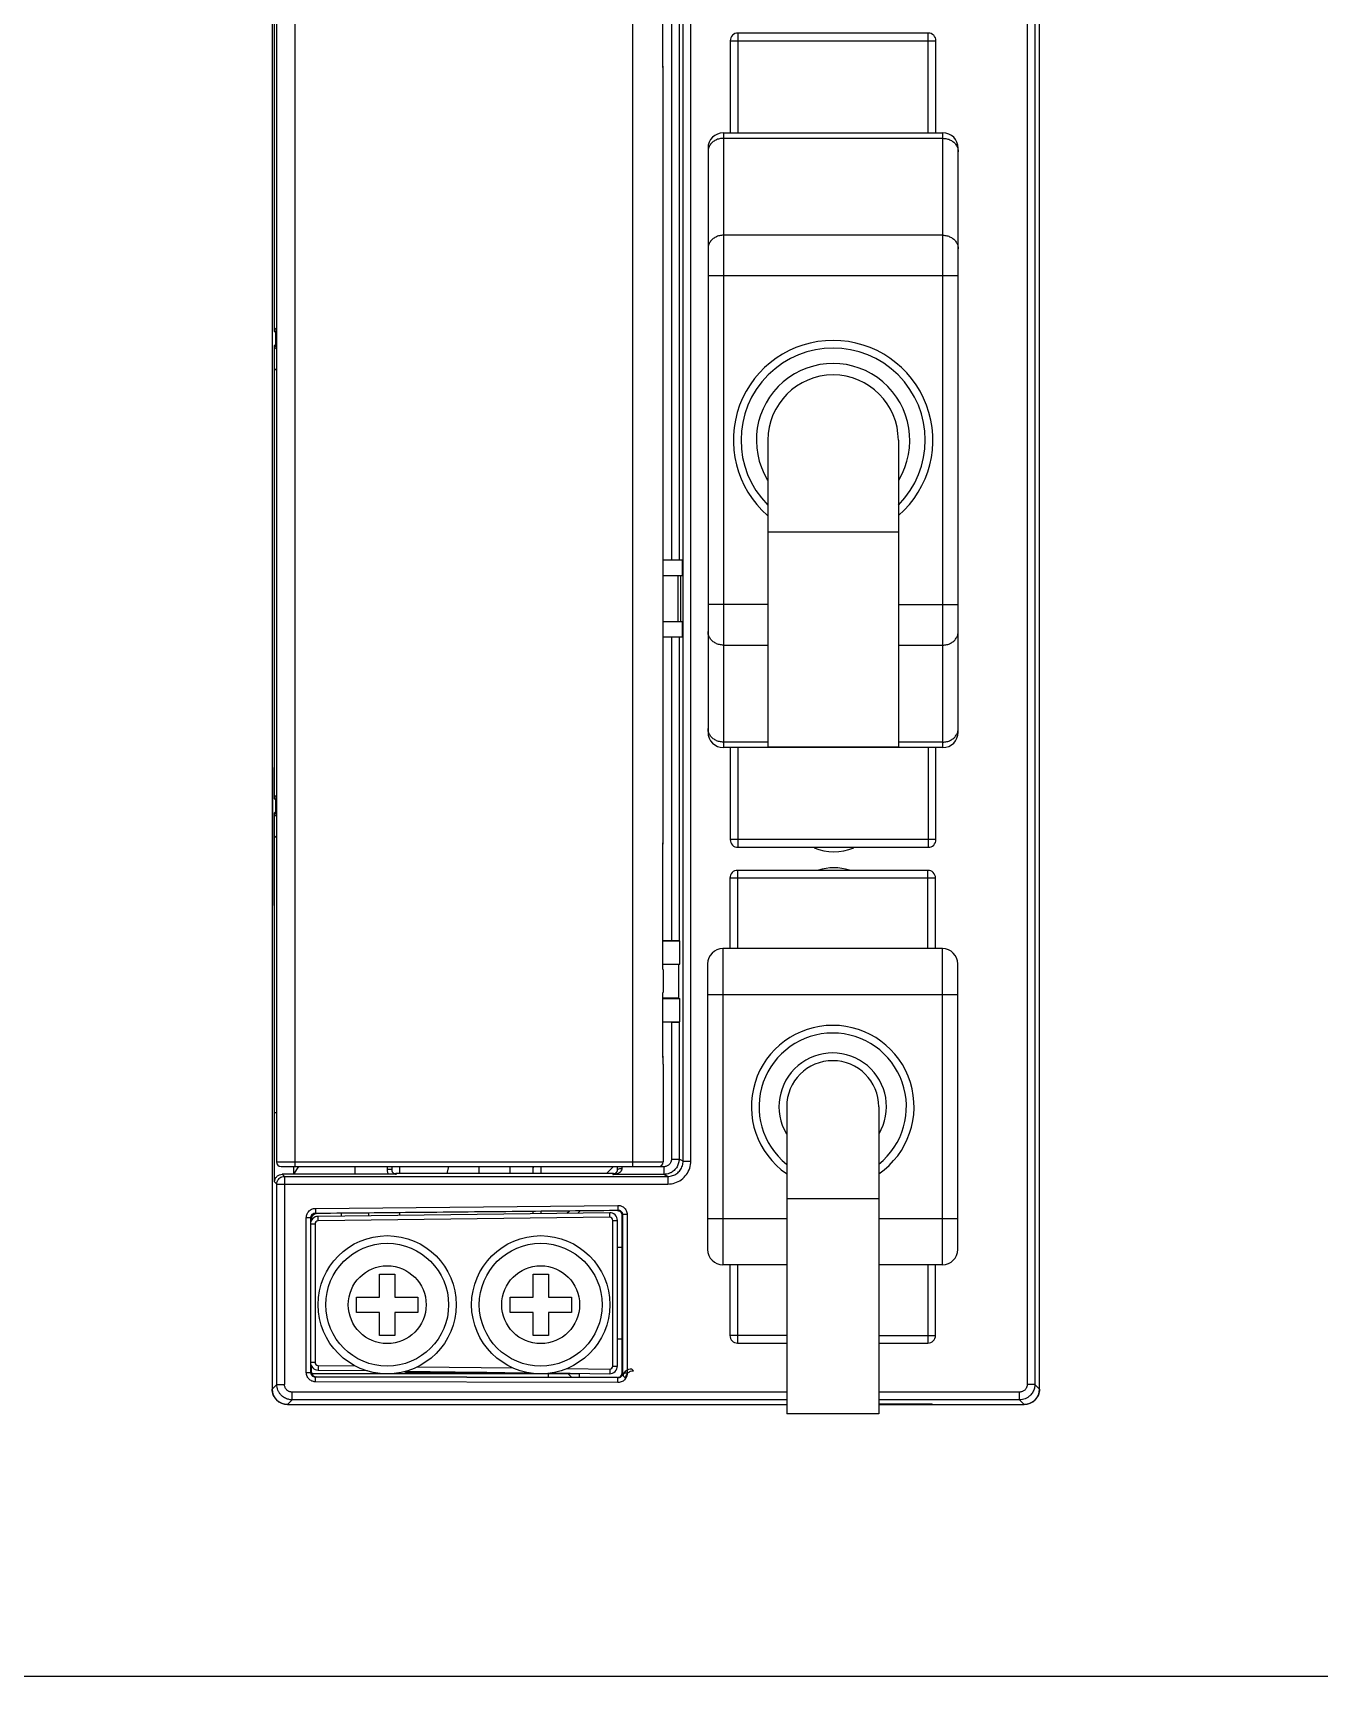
# Model space of a CAD drawing. Header units: millimetres. Extents: x 336 to 12810, y -1577 to 4105.
# Drawn here: x 8612.9 to 8696.7, y 1625.5 to 1732.6 of the extents above; entities that cross this region are included whole.
import ezdxf

# ---------------------------------------------------------------- set-up
doc = ezdxf.new("R2010")
doc.units = ezdxf.units.MM

msp = doc.modelspace()

# ---------------------------------------------------------------- linework, layer by layer
at = {"color": 7, "linetype": 'Continuous'}
for p, q in [((8628.462, 1803.135), (8628.462, 1644.24)), ((8678.462, 1644.24), (8678.462, 1803.135)), ((8677.657, 1770), (8677.657, 1644.546)), ((8678.157, 1769.517), (8678.157, 1644.546)), ((8629.947, 1751.74), (8629.947, 1658.74)), ((8651.947, 1751.74), (8651.947, 1658.74)), ((8628.747, 1751.44), (8628.747, 1659.04)), ((8655.242, 1659.1), (8655.242, 1751.381)), ((8655.742, 1659.1), (8655.742, 1751.381)), ((8628.627, 1713.142), (8628.627, 1746.905)), ((8653.916, 1730.52), (8653.916, 1738.59)), ((8653.921, 1730.532), (8653.921, 1738.59)), ((8654.48, 1736.733), (8654.48, 1698.24)), ((8654.979, 1736.741), (8654.979, 1698.24)), ((8658.812, 1732.59), (8658.812, 1726.09)), ((8671.212, 1732.59), (8658.812, 1732.59)), ((8671.212, 1726.09), (8671.212, 1732.59)), ((8658.312, 1732.09), (8671.712, 1732.09)), ((8658.312, 1732.09), (8658.312, 1726.09)), ((8671.712, 1726.09), (8671.712, 1732.09)), ((8653.916, 1730.52), (8653.921, 1730.532)), ((8653.947, 1680.26), (8653.947, 1729.92)), ((8657.862, 1726.09), (8657.862, 1686.04)), ((8657.862, 1726.09), (8672.162, 1726.09)), ((8672.162, 1686.04), (8672.162, 1726.09)), ((8656.862, 1725.09), (8656.862, 1687.04)), ((8657.862, 1725.733), (8672.162, 1725.733)), ((8673.162, 1687.04), (8673.162, 1725.09)), ((8672.162, 1719.415), (8657.862, 1719.415)), ((8673.162, 1716.772), (8656.862, 1716.772)), ((8628.627, 1713.142), (8628.69, 1713.079)), ((8628.69, 1713.079), (8628.69, 1712.302)), ((8628.69, 1712.302), (8628.628, 1712.24)), ((8628.628, 1710.606), (8628.628, 1712.24)), ((8628.747, 1710.725), (8628.627, 1710.605)), ((8628.627, 1682.692), (8628.627, 1710.605)), ((8660.762, 1706.065), (8660.762, 1686.065)), ((8669.262, 1706.065), (8669.262, 1686.065)), ((8669.262, 1700.065), (8660.762, 1700.065)), ((8655.172, 1698.24), (8653.947, 1698.24)), ((8655.172, 1698.24), (8655.172, 1697.24)), ((8653.947, 1697.24), (8655.172, 1697.24)), ((8654.902, 1697.24), (8654.902, 1694.24)), ((8655.102, 1694.24), (8655.102, 1697.24)), ((8660.762, 1695.359), (8656.862, 1695.359)), ((8669.262, 1695.359), (8673.162, 1695.359)), ((8655.172, 1694.24), (8653.947, 1694.24)), ((8655.172, 1694.24), (8655.172, 1693.24)), ((8655.172, 1693.24), (8653.947, 1693.24)), ((8654.48, 1693.24), (8654.48, 1673.453)), ((8654.979, 1693.24), (8654.979, 1673.445)), ((8657.862, 1692.716), (8660.762, 1692.716)), ((8669.262, 1692.716), (8672.162, 1692.716)), ((8660.762, 1686.398), (8657.862, 1686.398)), ((8672.162, 1686.398), (8669.262, 1686.398)), ((8672.162, 1686.04), (8657.862, 1686.04)), ((8658.312, 1686.04), (8658.312, 1680.04)), ((8658.812, 1686.04), (8658.812, 1679.54)), ((8669.262, 1686.065), (8660.762, 1686.065)), ((8671.212, 1686.04), (8671.212, 1679.54)), ((8671.712, 1680.04), (8671.712, 1686.04)), ((8628.462, 1684.74), (8628.501, 1684.74)), ((8628.501, 1675.74), (8628.501, 1684.74)), ((8628.627, 1682.692), (8628.69, 1682.629)), ((8628.69, 1682.629), (8628.69, 1681.852)), ((8628.69, 1681.852), (8628.628, 1681.79)), ((8628.628, 1680.156), (8628.628, 1681.79)), ((8628.747, 1680.275), (8628.627, 1680.155)), ((8628.627, 1662.24), (8628.627, 1680.155)), ((8671.712, 1680.04), (8658.312, 1680.04)), ((8653.916, 1671.59), (8653.916, 1679.661)), ((8653.921, 1679.648), (8653.916, 1679.661)), ((8653.921, 1671.59), (8653.921, 1679.649)), ((8658.812, 1679.54), (8671.212, 1679.54)), ((8658.787, 1678.04), (8658.787, 1672.94)), ((8671.187, 1678.04), (8658.787, 1678.04)), ((8671.187, 1672.94), (8671.187, 1678.04)), ((8658.287, 1677.54), (8658.287, 1672.94)), ((8671.687, 1677.54), (8658.287, 1677.54)), ((8671.687, 1672.94), (8671.687, 1677.54)), ((8628.462, 1675.74), (8628.501, 1675.74)), ((8654.48, 1673.453), (8653.921, 1673.453)), ((8655.018, 1673.425), (8653.921, 1673.425)), ((8654.979, 1673.445), (8655.018, 1673.425)), ((8655.018, 1671.931), (8655.018, 1673.425)), ((8657.837, 1672.94), (8657.837, 1652.34)), ((8672.137, 1672.94), (8657.837, 1672.94)), ((8672.137, 1652.34), (8672.137, 1672.94)), ((8653.916, 1671.59), (8653.947, 1671.59)), ((8653.921, 1671.931), (8655.018, 1671.931)), ((8654.962, 1671.903), (8653.921, 1671.903)), ((8653.947, 1671.59), (8653.947, 1670.09)), ((8654.962, 1671.903), (8655.018, 1671.931)), ((8654.962, 1669.703), (8654.962, 1671.903)), ((8656.837, 1671.94), (8656.837, 1653.34)), ((8673.137, 1653.34), (8673.137, 1671.94)), ((8653.916, 1666.02), (8653.916, 1670.09)), ((8653.916, 1670.09), (8653.947, 1670.09)), ((8653.921, 1666.032), (8653.921, 1670.09)), ((8654.962, 1669.703), (8653.921, 1669.703)), ((8655.018, 1669.675), (8653.921, 1669.675)), ((8654.962, 1669.703), (8655.018, 1669.675)), ((8655.018, 1668.181), (8655.018, 1669.675)), ((8673.137, 1669.94), (8656.837, 1669.94)), ((8653.921, 1668.181), (8655.018, 1668.181)), ((8654.48, 1668.153), (8653.921, 1668.153)), ((8654.48, 1668.153), (8654.48, 1659.232)), ((8654.979, 1668.161), (8655.018, 1668.181)), ((8654.979, 1668.161), (8654.979, 1659.232)), ((8653.916, 1666.02), (8653.921, 1666.032)), ((8653.947, 1665.42), (8653.947, 1659.04)), ((8628.747, 1662.24), (8628.627, 1662.24)), ((8628.628, 1657.741), (8628.628, 1662.24)), ((8661.987, 1662.64), (8661.987, 1642.64)), ((8667.987, 1662.64), (8667.987, 1642.64)), ((8628.747, 1659.04), (8653.947, 1659.04)), ((8629.047, 1658.74), (8653.647, 1658.74)), ((8629.862, 1658.74), (8629.862, 1658.24)), ((8630.175, 1658.74), (8629.862, 1658.24)), ((8633.862, 1658.74), (8633.862, 1658.24)), ((8635.957, 1658.74), (8635.957, 1658.546)), ((8636.257, 1658.546), (8635.957, 1658.546)), ((8636.257, 1658.74), (8636.257, 1658.546)), ((8636.762, 1658.74), (8636.762, 1658.279)), ((8639.875, 1658.279), (8639.982, 1658.74)), ((8641.962, 1658.279), (8641.962, 1658.74)), ((8643.962, 1658.279), (8643.962, 1658.74)), ((8645.462, 1658.279), (8645.462, 1658.74)), ((8645.962, 1658.74), (8645.962, 1658.279)), ((8650.251, 1658.279), (8650.712, 1658.74)), ((8653.98, 1658.732), (8653.647, 1658.732)), ((8653.98, 1658.732), (8653.98, 1658.232)), ((8654.48, 1659.232), (8654.979, 1659.232)), ((8655.242, 1659.1), (8654.979, 1659.232)), ((8655.242, 1659.1), (8655.742, 1659.1)), ((8628.628, 1657.741), (8628.768, 1657.601)), ((8628.768, 1644.546), (8628.768, 1657.601)), ((8628.768, 1657.601), (8654.242, 1657.601)), ((8629.128, 1658.24), (8629.268, 1658.101)), ((8636.041, 1658.24), (8629.128, 1658.24)), ((8629.268, 1658.101), (8629.268, 1644.546)), ((8629.268, 1658.101), (8654.242, 1658.101)), ((8636.557, 1658.246), (8636.524, 1658.279)), ((8650.701, 1658.279), (8636.524, 1658.279)), ((8650.654, 1658.232), (8650.701, 1658.279)), ((8653.98, 1658.232), (8650.654, 1658.232)), ((8654.242, 1658.101), (8653.98, 1658.232)), ((8654.242, 1658.101), (8654.242, 1657.601)), ((8667.987, 1656.64), (8661.987, 1656.64)), ((8630.691, 1645.318), (8630.691, 1655.415)), ((8630.691, 1655.415), (8630.991, 1655.415)), ((8630.991, 1655.14), (8630.991, 1655.415)), ((8631.024, 1655.223), (8631.024, 1655.382)), ((8631.049, 1655.261), (8631.05, 1655.384)), ((8631.285, 1656.015), (8650.99, 1656.209)), ((8631.285, 1656.015), (8631.288, 1655.715)), ((8631.288, 1655.715), (8650.993, 1655.909)), ((8650.456, 1655.734), (8631.456, 1655.497)), ((8631.46, 1655.197), (8631.456, 1655.497)), ((8650.46, 1655.434), (8631.46, 1655.197)), ((8632.962, 1655.698), (8632.962, 1655.515)), ((8634.762, 1655.538), (8634.762, 1655.715)), ((8636.762, 1655.735), (8636.762, 1655.563)), ((8645.462, 1655.672), (8645.462, 1655.819)), ((8645.962, 1655.824), (8645.962, 1655.678)), ((8647.671, 1655.699), (8647.814, 1655.842)), ((8648.387, 1655.708), (8648.528, 1655.849)), ((8650.46, 1655.434), (8650.456, 1655.734)), ((8650.662, 1645.747), (8650.662, 1655.234)), ((8650.662, 1655.234), (8650.962, 1655.234)), ((8650.962, 1645.747), (8650.962, 1655.234)), ((8650.99, 1656.209), (8650.993, 1655.909)), ((8651.262, 1655.576), (8651.296, 1655.609)), ((8651.262, 1645.29), (8651.262, 1655.565)), ((8651.296, 1655.609), (8651.296, 1645.27)), ((8651.596, 1655.609), (8651.296, 1655.609)), ((8651.596, 1655.609), (8651.596, 1645.27)), ((8661.987, 1655.34), (8656.837, 1655.34)), ((8673.137, 1655.34), (8667.987, 1655.34)), ((8630.962, 1654.997), (8630.962, 1645.984)), ((8631.262, 1654.997), (8630.962, 1654.997)), ((8631.262, 1654.997), (8631.262, 1645.984)), ((8650.962, 1653.49), (8651.262, 1653.49)), ((8661.987, 1652.34), (8657.837, 1652.34)), ((8658.287, 1652.34), (8658.287, 1647.74)), ((8658.787, 1652.34), (8658.787, 1647.24)), ((8672.137, 1652.34), (8667.987, 1652.34)), ((8671.187, 1652.34), (8671.187, 1647.24)), ((8671.687, 1647.74), (8671.687, 1652.34)), ((8635.462, 1650.24), (8635.462, 1651.74)), ((8635.462, 1651.74), (8636.462, 1651.74)), ((8636.462, 1651.74), (8636.462, 1650.24)), ((8645.462, 1650.24), (8645.462, 1651.74)), ((8645.462, 1651.74), (8646.462, 1651.74)), ((8646.462, 1651.74), (8646.462, 1650.24)), ((8633.962, 1649.24), (8633.962, 1650.24)), ((8633.962, 1650.24), (8635.462, 1650.24)), ((8636.462, 1650.24), (8637.962, 1650.24)), ((8637.962, 1650.24), (8637.962, 1649.24)), ((8643.962, 1649.24), (8643.962, 1650.24)), ((8643.962, 1650.24), (8645.462, 1650.24)), ((8646.462, 1650.24), (8647.962, 1650.24)), ((8647.962, 1650.24), (8647.962, 1649.24)), ((8635.462, 1649.24), (8633.962, 1649.24)), ((8635.462, 1647.74), (8635.462, 1649.24)), ((8636.462, 1649.24), (8636.462, 1647.74)), ((8637.962, 1649.24), (8636.462, 1649.24)), ((8645.462, 1649.24), (8643.962, 1649.24)), ((8645.462, 1647.74), (8645.462, 1649.24)), ((8646.462, 1649.24), (8646.462, 1647.74)), ((8647.962, 1649.24), (8646.462, 1649.24)), ((8636.462, 1647.74), (8635.462, 1647.74)), ((8646.462, 1647.74), (8645.462, 1647.74)), ((8661.987, 1647.74), (8658.287, 1647.74)), ((8667.987, 1647.74), (8671.687, 1647.74)), ((8651.262, 1647.49), (8650.962, 1647.49)), ((8658.787, 1647.24), (8661.987, 1647.24)), ((8667.987, 1647.24), (8671.187, 1647.24)), ((8631.262, 1645.984), (8630.962, 1645.984)), ((8630.991, 1645.318), (8630.991, 1645.841)), ((8631.024, 1645.351), (8631.024, 1645.758)), ((8631.025, 1645.351), (8631.026, 1645.755)), ((8631.46, 1645.784), (8631.456, 1645.484)), ((8631.46, 1645.784), (8633.898, 1645.754)), ((8637.922, 1645.703), (8644.165, 1645.625)), ((8647.669, 1645.582), (8650.46, 1645.547)), ((8650.46, 1645.547), (8650.456, 1645.247)), ((8650.662, 1645.747), (8650.962, 1645.747)), ((8652, 1645.44), (8651.867, 1645.573)), ((8628.768, 1644.546), (8628.462, 1644.24)), ((8628.768, 1644.546), (8629.268, 1644.546)), ((8630.691, 1645.318), (8630.991, 1645.318)), ((8648.462, 1645.24), (8631.054, 1645.24)), ((8631.289, 1644.718), (8631.29, 1645.018)), ((8650.994, 1644.67), (8631.289, 1644.718)), ((8631.323, 1645.051), (8631.29, 1645.018)), ((8650.995, 1644.97), (8631.29, 1645.018)), ((8650.962, 1644.997), (8631.323, 1645.051)), ((8631.456, 1645.484), (8634.667, 1645.444)), ((8637.157, 1645.413), (8645.235, 1645.312)), ((8637.262, 1645.412), (8637.262, 1645.34)), ((8637.262, 1645.34), (8642.462, 1645.34)), ((8638.084, 1645.24), (8638.194, 1645.34)), ((8641.431, 1645.36), (8641.431, 1645.24)), ((8641.462, 1645.359), (8641.462, 1645.24)), ((8644.875, 1645.317), (8644.903, 1645.286)), ((8646.462, 1645.009), (8646.462, 1645.24)), ((8646.579, 1645.295), (8650.456, 1645.247)), ((8647.998, 1645.005), (8647.762, 1645.24)), ((8648.17, 1645.24), (8648.17, 1645.275)), ((8648.462, 1645.272), (8648.462, 1645.004)), ((8650.995, 1644.97), (8650.962, 1645.003)), ((8650.994, 1644.67), (8650.995, 1644.97)), ((8651.296, 1645.27), (8651.262, 1645.303)), ((8651.596, 1645.27), (8651.296, 1645.27)), ((8651.358, 1645.082), (8651.5, 1644.941)), ((8678.157, 1644.546), (8677.657, 1644.546)), ((8678.157, 1644.546), (8678.462, 1644.24)), ((8629.768, 1643.546), (8629.462, 1643.24)), ((8661.987, 1644.046), (8629.768, 1644.046)), ((8629.768, 1643.546), (8629.768, 1644.046)), ((8661.987, 1643.546), (8629.768, 1643.546)), ((8677.157, 1644.046), (8667.987, 1644.046)), ((8677.157, 1643.546), (8667.987, 1643.546)), ((8677.157, 1643.546), (8677.157, 1644.046)), ((8677.157, 1643.546), (8677.463, 1643.24)), ((8629.462, 1643.24), (8661.987, 1643.24)), ((8667.987, 1642.64), (8661.987, 1642.64)), ((8667.987, 1643.279), (8671.462, 1643.279)), ((8667.987, 1643.24), (8677.462, 1643.24)), ((8671.462, 1643.24), (8671.462, 1643.279))]:
    msp.add_line(p, q, dxfattribs=at)
msp.add_line((8249.374, 1625.542), (8789.374, 1625.542))
for centre, radius in [((8635.962, 1649.74), 4.5), ((8645.962, 1649.74), 4.5), ((8635.962, 1649.74), 4), ((8645.962, 1649.74), 4), ((8635.962, 1649.74), 2.537), ((8645.962, 1649.74), 2.537)]:
    msp.add_circle(centre, radius, dxfattribs=at)
for centre, radius, start, end in [((8658.812, 1732.09), 0.5, 90, 180), ((8671.212, 1732.09), 0.5, 0, 90), ((8657.862, 1725.09), 1, 90, 180), ((8672.162, 1725.09), 1, 0, 90), ((8665.012, 1706.065), 6.5, 311.03496, 228.96504), ((8665.012, 1706.065), 6, 315.2713, 224.72879), ((8665.012, 1706.065), 5, 328.70037, 211.29963), ((8665.012, 1706.065), 4.25, 0, 180), ((8657.862, 1687.04), 1, 180, 270), ((8672.162, 1687.04), 1, 270, 0), ((8658.812, 1680.04), 0.5, 180, 270), ((8671.212, 1680.04), 0.5, 270, 0), ((8665.062, 1682.565), 3.317, 247.10304, 292.90247), ((8658.787, 1677.54), 0.5, 90, 180), ((8665.062, 1674.89), 3.317, 72.26015, 107.76051), ((8671.187, 1677.54), 0.5, 0, 90), ((8657.837, 1671.94), 1, 90, 180), ((8672.137, 1671.94), 1, 0, 90), ((8664.987, 1662.64), 5.3, 304.6163, 235.37235), ((8664.987, 1662.64), 4.8, 308.77013, 231.25459), ((8664.987, 1662.64), 3.5, 329.56273, 210.43727), ((8664.987, 1662.64), 3, 0, 180), ((8629.047, 1659.04), 0.3, 180, 270), ((8653.647, 1659.04), 0.3, 270, 0), ((8631.462, 1654.997), 0.5, 90.71616, 180), ((8631.462, 1654.997), 0.2, 90.71616, 180), ((8650.462, 1655.234), 0.5, 0, 90.71616), ((8650.462, 1655.234), 0.2, 0, 90.71616), ((8657.837, 1653.34), 1, 180, 270), ((8672.137, 1653.34), 1, 270, 0), ((8658.787, 1647.74), 0.5, 180, 270), ((8671.187, 1647.74), 0.5, 270, 0), ((8631.462, 1645.984), 0.5, 180, 269.28384), ((8631.462, 1645.984), 0.2, 180, 269.28384), ((8650.462, 1645.747), 0.5, 269.28384, 0), ((8650.462, 1645.747), 0.2, 269.28384, 0), ((8637.262, 1645.84), 0.5, 246.36286, 270), ((8629.462, 1644.24), 1, 180, 270), ((8677.462, 1644.24), 1, 270, 0)]:
    msp.add_arc(centre, radius, start, end, dxfattribs=at)
for points, start_tangent, end_tangent in [([(8653.947, 1729.92), (8653.939, 1730.232), (8653.916, 1730.52)], (-0.0000029, 1), (-0.1048733, 0.9944856)), ([(8653.922, 1730.52), (8653.921, 1730.534)], (-0.0854524, 0.9963423), (-0.0874217, 0.9961714)), ([(8653.947, 1729.919), (8653.946, 1730.081), (8653.932, 1730.382), (8653.922, 1730.52)], (0.0000387, 1), (-0.0854524, 0.9963423)), ([(8656.897, 1725.08), (8656.862, 1724.852)], (-0.2906709, -0.9568231), (0, -1)), ([(8657.862, 1725.733), (8657.604, 1725.703), (8657.362, 1725.615), (8657.155, 1725.475), (8656.996, 1725.293), (8656.897, 1725.08)], (-1, 0), (-0.2906709, -0.9568231)), ([(8672.162, 1725.733), (8672.421, 1725.703), (8672.662, 1725.615), (8672.87, 1725.475), (8673.029, 1725.293), (8673.128, 1725.08)], (1, 0), (0.2906708, -0.9568231)), ([(8673.128, 1725.08), (8673.162, 1724.852)], (0.2906708, -0.9568231), (0, -1)), ([(8657.862, 1719.415), (8657.604, 1719.385), (8657.362, 1719.297), (8657.155, 1719.157), (8656.996, 1718.974), (8656.897, 1718.762), (8656.862, 1718.534)], (-1, 0), (0, -1)), ([(8672.162, 1719.415), (8672.421, 1719.385), (8672.662, 1719.297), (8672.87, 1719.157), (8673.029, 1718.974), (8673.128, 1718.762), (8673.162, 1718.534)], (1, 0), (0, -1)), ([(8628.627, 1713.142), (8628.667, 1713.292), (8628.743, 1713.379)], (0, 1), (0.7901736, 0.612883)), ([(8628.743, 1713.25), (8628.73, 1713.229), (8628.69, 1713.079)], (-0.5690217, -0.8223225), (-0.0003046, -1)), ([(8628.69, 1713.079), (8628.735, 1713.078), (8628.747, 1713.079)], (0.9282475, -0.3719631), (0.9996401, 0.0268277)), ([(8628.742, 1712.005), (8628.668, 1712.09), (8628.628, 1712.24)], (-0.7849729, 0.6195301), (0, 1)), ([(8628.748, 1712.302), (8628.714, 1712.303), (8628.69, 1712.302)], (-0.9991369, -0.0415377), (-0.9292574, -0.369433)), ([(8628.743, 1712.131), (8628.73, 1712.152), (8628.69, 1712.302)], (-0.5690216, 0.8223226), (-0.0003046, 1)), ([(8657.862, 1692.716), (8657.604, 1692.746), (8657.362, 1692.834), (8657.155, 1692.974), (8656.996, 1693.157), (8656.897, 1693.369), (8656.862, 1693.597)], (-1, 0), (0, 1)), ([(8672.162, 1692.716), (8672.421, 1692.746), (8672.662, 1692.834), (8672.87, 1692.974), (8673.029, 1693.157), (8673.128, 1693.369), (8673.162, 1693.597)], (1, 0), (0, 1)), ([(8657.862, 1686.398), (8657.604, 1686.428), (8657.362, 1686.516), (8657.155, 1686.656), (8656.996, 1686.838), (8656.897, 1687.051), (8656.862, 1687.279)], (-1, 0), (0, 1)), ([(8673.128, 1687.051), (8673.162, 1687.279)], (0.2906709, 0.9568231), (0, 1)), ([(8672.162, 1686.398), (8672.421, 1686.428), (8672.662, 1686.516), (8672.87, 1686.656), (8673.029, 1686.838), (8673.128, 1687.051)], (1, 0), (0.2906709, 0.9568231)), ([(8628.627, 1682.692), (8628.667, 1682.842), (8628.743, 1682.929)], (0, 1), (0.7901736, 0.612883)), ([(8628.743, 1682.8), (8628.73, 1682.779), (8628.69, 1682.629)], (-0.5690217, -0.8223225), (-0.0003046, -1)), ([(8628.69, 1682.629), (8628.735, 1682.628), (8628.747, 1682.629)], (0.9282475, -0.3719631), (0.9996401, 0.0268277)), ([(8628.742, 1681.555), (8628.668, 1681.64), (8628.628, 1681.79)], (-0.7849729, 0.6195301), (0, 1)), ([(8628.748, 1681.852), (8628.714, 1681.853), (8628.69, 1681.852)], (-0.9991369, -0.0415377), (-0.9292574, -0.369433)), ([(8628.743, 1681.681), (8628.73, 1681.702), (8628.69, 1681.852)], (-0.5690216, 0.8223226), (-0.0003046, 1)), ([(8653.916, 1679.661), (8653.939, 1679.953), (8653.947, 1680.26)], (0.1048684, 0.9944861), (0.0001261, 1)), ([(8653.922, 1679.661), (8653.932, 1679.787), (8653.945, 1680.088), (8653.947, 1680.26)], (0.085413, 0.9963456), (0.000108, 1)), ([(8653.921, 1679.647), (8653.922, 1679.661)], (0.0873967, 0.9961736), (0.085413, 0.9963456)), ([(8654.979, 1673.445), (8654.936, 1673.448), (8654.827, 1673.451), (8654.667, 1673.452), (8654.48, 1673.453)], (-0.8944817, 0.4471046), (-1, 0)), ([(8654.48, 1668.153), (8654.667, 1668.154), (8654.827, 1668.155), (8654.936, 1668.158), (8654.979, 1668.161)], (1, 0), (0.8944817, 0.4471046)), ([(8653.947, 1665.42), (8653.939, 1665.732), (8653.916, 1666.02)], (-0.0000029, 1), (-0.1048733, 0.9944856)), ([(8653.922, 1666.02), (8653.921, 1666.034)], (-0.0854524, 0.9963423), (-0.0874217, 0.9961714)), ([(8653.947, 1665.419), (8653.946, 1665.581), (8653.932, 1665.882), (8653.922, 1666.02)], (0.0000387, 1), (-0.0854524, 0.9963423)), ([(8635.957, 1658.546), (8635.961, 1658.477), (8635.975, 1658.403), (8636, 1658.323)], (0.0000101, -1), (0.371418, -0.9284658)), ([(8636.257, 1658.546), (8636.259, 1658.509), (8636.267, 1658.47), (8636.282, 1658.427)], (0.0003111, -1), (0.3949433, -0.9187055)), ([(8636.282, 1658.427), (8636.305, 1658.384), (8636.338, 1658.341), (8636.345, 1658.334)], (0.3949433, -0.9187055), (0.706504, -0.707709)), ([(8636.312, 1658.367), (8636.374, 1658.319)], (0.7071068, -0.7071068), (0.867064, -0.4981968)), ([(8645.462, 1658.49), (8645.503, 1658.688)], (0, 1), (0.3935544, 0.9193013)), ([(8650.654, 1658.232), (8650.758, 1658.239), (8650.85, 1658.254), (8650.931, 1658.276), (8651.001, 1658.302), (8651.062, 1658.333), (8651.115, 1658.366), (8651.159, 1658.401), (8651.194, 1658.437)], (0.9999233, 0.0123824), (0.6543562, 0.7561865)), ([(8650.875, 1658.329), (8650.889, 1658.344), (8650.911, 1658.372), (8650.93, 1658.402)], (0.7066914, 0.7075219), (0.4797745, 0.8773918)), ([(8650.93, 1658.402), (8650.944, 1658.432), (8650.956, 1658.465), (8650.964, 1658.502)], (0.4797745, 0.8773918), (0.152666, 0.9882778)), ([(8650.964, 1658.502), (8650.967, 1658.546)], (0.152666, 0.9882778), (0.0086662, 0.9999624)), ([(8650.967, 1658.546), (8651.006, 1658.581), (8651.116, 1658.606)], (-0.0726916, 0.9973545), (0.9937509, 0.1116207)), ([(8650.967, 1658.546), (8650.968, 1658.642)], (0.004175, 0.9999913), (0.0019762, 0.999998)), ([(8650.968, 1658.642), (8650.968, 1658.732)], (0.0019762, 0.999998), (-0.0000047, 1)), ([(8651.116, 1658.606), (8651.267, 1658.615)], (0.9937509, 0.1116207), (0.9999922, -0.0039524)), ([(8651.194, 1658.437), (8651.223, 1658.475)], (0.6543562, 0.7561865), (0.5463375, 0.8375651)), ([(8651.223, 1658.475), (8651.245, 1658.515), (8651.261, 1658.562), (8651.267, 1658.615)], (0.5463375, 0.8375651), (0.0067909, 0.9999769)), ([(8651.267, 1658.615), (8651.268, 1658.676), (8651.268, 1658.732)], (0.0066835, 0.9999777), (0.0000004, 1)), ([(8654.979, 1659.232), (8654.971, 1659.102), (8654.947, 1658.978), (8654.905, 1658.854), (8654.845, 1658.731), (8654.762, 1658.609), (8654.653, 1658.493), (8654.517, 1658.388), (8654.353, 1658.304), (8654.171, 1658.25), (8653.98, 1658.232)], (-0.0003135, -1), (-1, -0.0002872)), ([(8654.48, 1659.232), (8654.475, 1659.167), (8654.463, 1659.105), (8654.443, 1659.043), (8654.412, 1658.981), (8654.371, 1658.92), (8654.317, 1658.862), (8654.248, 1658.81), (8654.167, 1658.768), (8654.075, 1658.741), (8653.98, 1658.732)], (-0.0000186, -1), (-1, 0.0000703)), ([(8654.242, 1657.601), (8654.706, 1657.674), (8655.124, 1657.887), (8655.456, 1658.219), (8655.669, 1658.636), (8655.742, 1659.1)], (1, -0.0001157), (0.0000935, 1)), ([(8654.242, 1658.101), (8654.552, 1658.15), (8654.83, 1658.292), (8655.052, 1658.512), (8655.193, 1658.79), (8655.242, 1659.1)], (0.9999999, -0.0003345), (-0.0002775, 1)), ([(8628.628, 1657.741), (8628.666, 1657.932), (8628.775, 1658.094), (8628.937, 1658.202), (8629.128, 1658.24)], (0, 1), (1, 0)), ([(8628.768, 1657.601), (8628.778, 1657.699), (8628.811, 1657.803), (8628.873, 1657.907), (8628.969, 1658.001), (8629.102, 1658.072), (8629.268, 1658.101)], (0.0003046, 1), (1, 0.0003046)), ([(8636, 1658.323), (8636.041, 1658.24)], (0.371418, -0.9284658), (0.5089078, -0.8608211)), ([(8636.223, 1658.241), (8636.041, 1658.24)], (-0.9999728, -0.0073716), (-1, 0.0000003)), ([(8636.557, 1658.246), (8636.395, 1658.243), (8636.223, 1658.241)], (-0.9998474, -0.017468), (-0.9999728, -0.0073716)), ([(8636.345, 1658.334), (8636.382, 1658.302), (8636.435, 1658.272), (8636.495, 1658.252), (8636.557, 1658.246)], (0.706504, -0.707709), (1, -0.0002622)), ([(8636.374, 1658.319), (8636.524, 1658.279)], (0.867064, -0.4981968), (1, 0)), ([(8650.701, 1658.279), (8650.851, 1658.319), (8650.872, 1658.332)], (1, 0), (0.8219276, 0.569592)), ([(8630.691, 1655.415), (8630.698, 1655.505), (8630.721, 1655.602), (8630.765, 1655.703), (8630.832, 1655.801), (8630.922, 1655.888), (8631.03, 1655.955), (8631.153, 1655.999), (8631.285, 1656.015)], (-0.0000028, 1), (0.9999509, 0.0099084)), ([(8630.991, 1655.415), (8630.994, 1655.46), (8631.006, 1655.509), (8631.028, 1655.559), (8631.061, 1655.608), (8631.106, 1655.651), (8631.161, 1655.685), (8631.222, 1655.707), (8631.288, 1655.715)], (-0.0003036, 1), (0.999954, 0.0095902)), ([(8631.024, 1655.382), (8631.064, 1655.531), (8631.172, 1655.641), (8631.331, 1655.682)], (0, 1), (0.9999514, 0.009863)), ([(8631.05, 1655.384), (8631.089, 1655.532), (8631.195, 1655.64)], (0.0024659, 0.999997), (0.8525367, 0.5226673)), ([(8631.195, 1655.64), (8631.3, 1655.679)], (0.8525367, 0.5226673), (0.9886039, 0.1505399)), ([(8631.3, 1655.679), (8631.331, 1655.682)], (0.9886039, 0.1505399), (0.9999565, 0.0093299)), ([(8631.454, 1655.683), (8631.321, 1655.682)], (-0.9999523, -0.0097638), (-0.9999523, -0.0097642)), ([(8650.455, 1655.868), (8644.513, 1655.81), (8637.969, 1655.747), (8631.454, 1655.683)], (-0.9999534, -0.0096531), (-0.9999523, -0.0097638)), ([(8650.957, 1655.873), (8650.455, 1655.868)], (-0.9999535, -0.009648), (-0.9999534, -0.0096531)), ([(8650.957, 1655.873), (8651.114, 1655.831), (8651.227, 1655.713), (8651.262, 1655.576)], (0.9999535, 0.009648), (0.0134265, -0.9999099)), ([(8650.99, 1656.209), (8651.08, 1656.203), (8651.178, 1656.181), (8651.279, 1656.138), (8651.379, 1656.071), (8651.467, 1655.98), (8651.536, 1655.87), (8651.58, 1655.744), (8651.596, 1655.609)], (0.9999513, 0.009868), (0.000075, -1)), ([(8650.993, 1655.909), (8651.038, 1655.906), (8651.087, 1655.895), (8651.138, 1655.873), (8651.187, 1655.84), (8651.231, 1655.795), (8651.266, 1655.739), (8651.288, 1655.677), (8651.296, 1655.609)], (0.9999482, 0.010174), (-0.0002594, -1)), ([(8651.358, 1645.082), (8651.383, 1645.234), (8651.454, 1645.371), (8651.564, 1645.48), (8651.704, 1645.55), (8651.867, 1645.573)], (0, 1), (0.9998529, -0.0171505)), ([(8629.768, 1643.546), (8629.643, 1643.554), (8629.521, 1643.577), (8629.397, 1643.618), (8629.272, 1643.678), (8629.147, 1643.762), (8629.028, 1643.873), (8628.922, 1644.014), (8628.838, 1644.179), (8628.786, 1644.36), (8628.768, 1644.546)], (-1, 0.0001505), (-0.0001497, 1)), ([(8629.768, 1644.046), (8629.706, 1644.05), (8629.644, 1644.062), (8629.582, 1644.082), (8629.52, 1644.112), (8629.458, 1644.154), (8629.398, 1644.21), (8629.345, 1644.28), (8629.303, 1644.362), (8629.277, 1644.453), (8629.268, 1644.546)], (-1, -0.0000037), (0.0000084, 1)), ([(8631.289, 1644.718), (8631.199, 1644.725), (8631.102, 1644.749), (8631.001, 1644.793), (8630.903, 1644.86), (8630.816, 1644.951), (8630.749, 1645.061), (8630.706, 1645.185), (8630.691, 1645.318)], (-0.999997, 0.0024622), (-0.0000565, 1)), ([(8631.245, 1645.022), (8631.196, 1645.033), (8631.146, 1645.055), (8631.097, 1645.089), (8631.053, 1645.135), (8631.02, 1645.19), (8630.998, 1645.252), (8630.991, 1645.318)], (-0.9882978, 0.1525369), (0.0002678, 1)), ([(8631.025, 1645.349), (8631.064, 1645.201), (8631.174, 1645.092), (8631.323, 1645.051)], (0, -1), (0.999997, -0.0024659)), ([(8631.29, 1645.018), (8631.245, 1645.022)], (-0.9999977, 0.0021595), (-0.9882978, 0.1525369)), ([(8650.962, 1645.003), (8651.112, 1645.043), (8651.222, 1645.153), (8651.262, 1645.303)], (0.9999969, -0.0024807), (-0.0000149, 1)), ([(8651.596, 1645.27), (8651.589, 1645.183), (8651.569, 1645.093), (8651.531, 1644.998), (8651.469, 1644.901), (8651.382, 1644.81), (8651.269, 1644.736), (8651.137, 1644.687), (8650.994, 1644.67)], (0.0000117, -1), (-0.9999971, 0.0024111)), ([(8651.296, 1645.27), (8651.293, 1645.226), (8651.282, 1645.181), (8651.263, 1645.134), (8651.233, 1645.085), (8651.189, 1645.04), (8651.133, 1645.003), (8651.067, 1644.978), (8650.995, 1644.97)], (0.0003126, -1), (-0.9999963, 0.002736)), ([(8651.5, 1644.941), (8651.538, 1645.132), (8651.646, 1645.294), (8651.808, 1645.402), (8652, 1645.44)], (0, 1), (1, 0)), ([(8677.657, 1644.546), (8677.653, 1644.484), (8677.641, 1644.422), (8677.621, 1644.36), (8677.591, 1644.298), (8677.549, 1644.236), (8677.493, 1644.176), (8677.423, 1644.123), (8677.341, 1644.081), (8677.25, 1644.055), (8677.157, 1644.046)], (0.0000037, -1), (-1, 0.0000084)), ([(8678.157, 1644.546), (8678.149, 1644.421), (8678.126, 1644.299), (8678.085, 1644.175), (8678.025, 1644.05), (8677.941, 1643.925), (8677.829, 1643.806), (8677.689, 1643.7), (8677.524, 1643.616), (8677.343, 1643.564), (8677.157, 1643.546)], (-0.0001505, -1), (-1, -0.0001497)), ([(8629.462, 1643.24), (8629.08, 1643.317), (8628.755, 1643.533), (8628.539, 1643.858), (8628.462, 1644.24)], (-1, 0), (0, 1)), ([(8678.462, 1644.24), (8678.386, 1643.858), (8678.17, 1643.533), (8677.845, 1643.317), (8677.463, 1643.24)], (0, -1), (-1, 0))]:
    msp.add_spline(points, degree=3, dxfattribs=dict(at, start_tangent=start_tangent, end_tangent=end_tangent))

doc.saveas('drawing.dxf')
